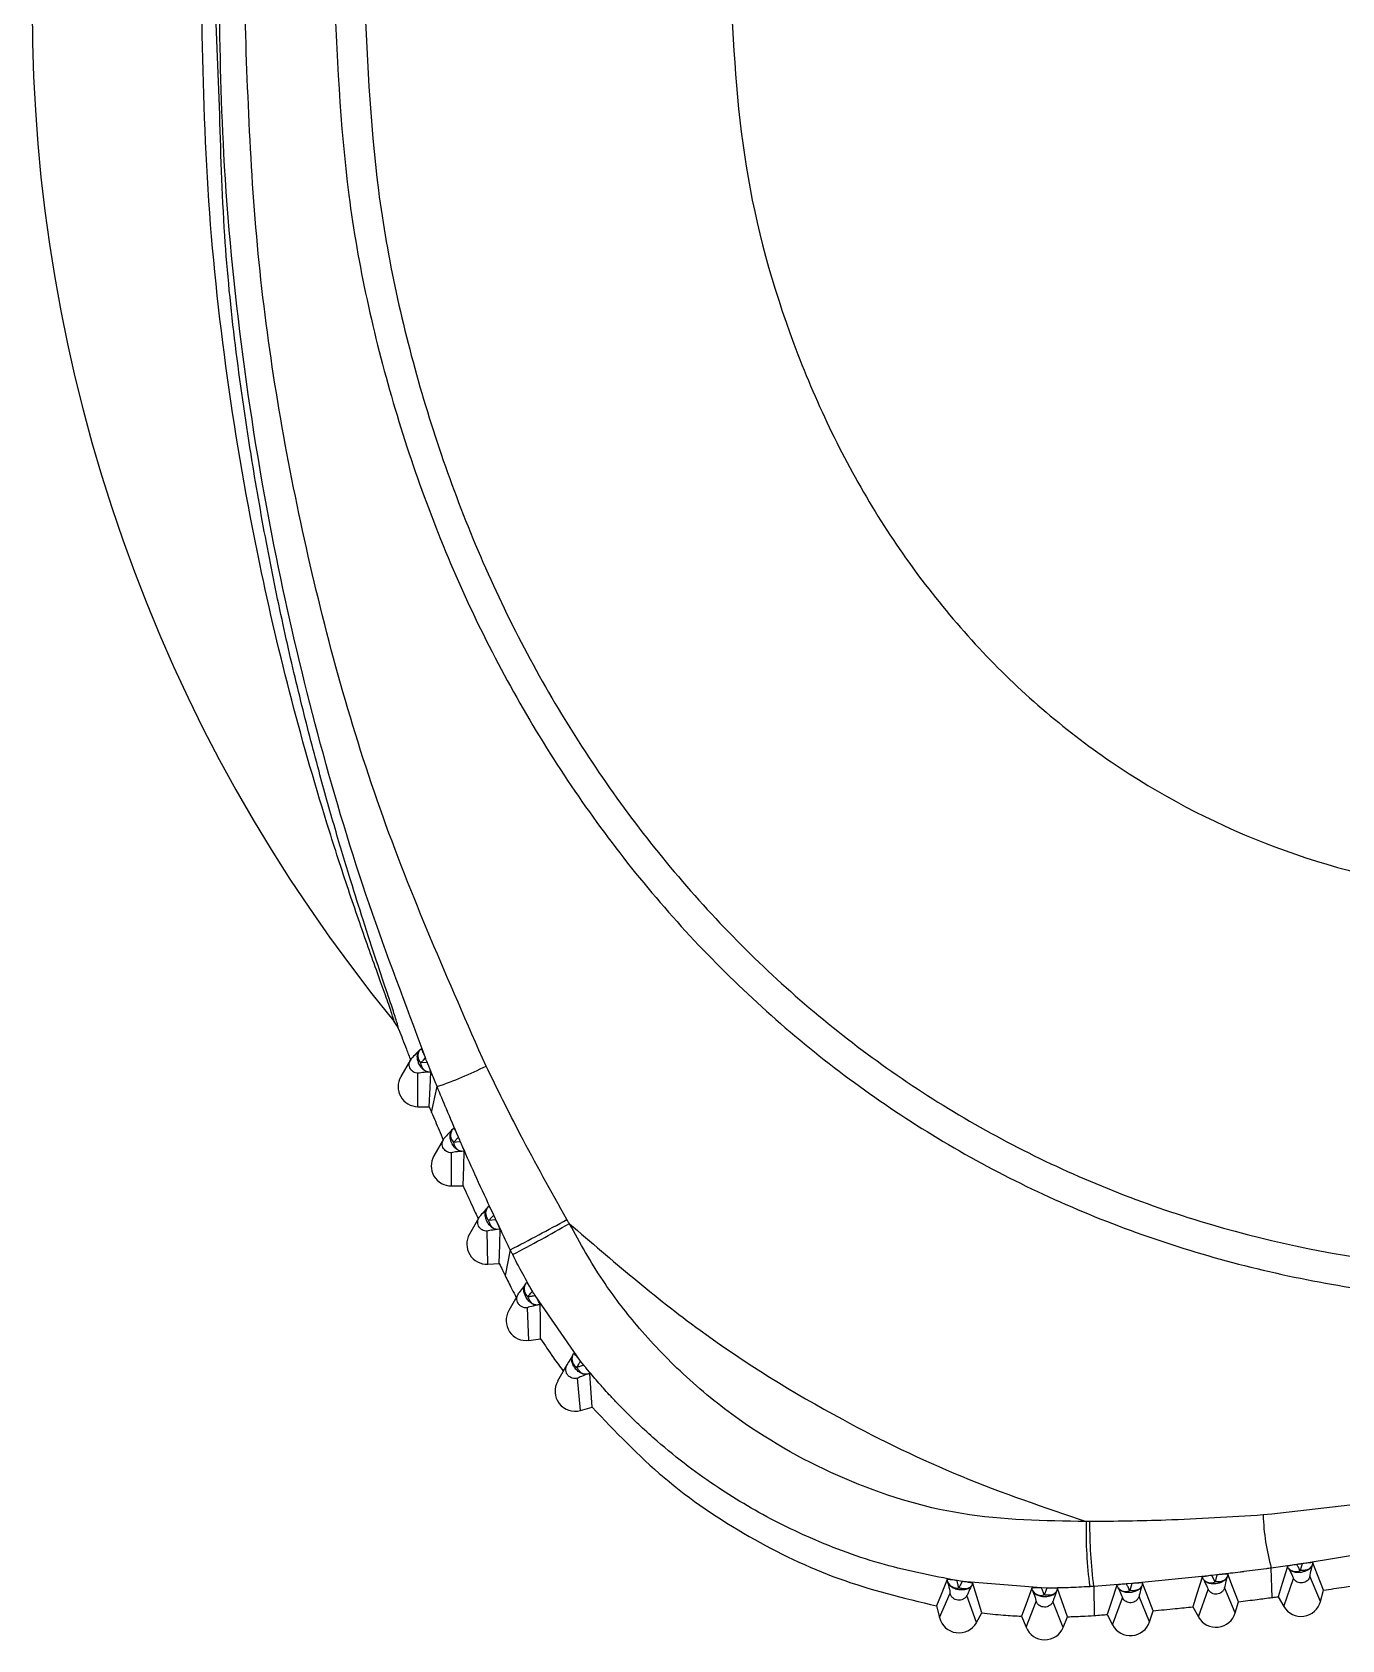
# Model space of a CAD drawing. Extents: x 398 to 508, y 623 to 782.
# Drawn here: x 468.882 to 470.682, y 648.086 to 650.296 of the extents above; entities that cross this region are included whole.
import ezdxf

# ---------------------------------------------------------------- set-up
doc = ezdxf.new("R2010")
doc.units = 0
doc.header["$MEASUREMENT"] = 0
doc.layers.add('GEOMETRY', color=2, linetype='Continuous', lineweight=25)

msp = doc.modelspace()

# ---------------------------------------------------------------- linework, layer by layer
at = {"layer": 'GEOMETRY'}
for p, q in [((469.1396, 650.1932), (469.1336, 650.3416)), ((469.3835, 648.9307), (469.3798, 648.936)), ((469.3862, 648.9249), (469.3835, 648.9307)), ((469.3862, 648.9249), (469.3843, 648.9323)), ((469.4221, 648.8877), (469.4115, 648.9169)), ((469.4147, 648.8968), (469.4171, 648.8991)), ((469.4019, 648.8832), (469.3887, 648.8603)), ((469.4253, 648.8795), (469.416, 648.8792)), ((469.4123, 648.819), (469.4124, 648.8649)), ((469.4301, 648.8666), (469.427, 648.8665)), ((469.4312, 648.8111), (469.4387, 648.8466)), ((469.4123, 648.819), (469.428, 648.8188)), ((469.4596, 648.7876), (469.462, 648.7901)), ((469.4474, 648.7742), (469.4343, 648.7514)), ((469.4612, 648.77), (469.4681, 648.7772)), ((469.4586, 648.7101), (469.4583, 648.7556)), ((469.4761, 648.7578), (469.4726, 648.7575)), ((469.4586, 648.7101), (469.4745, 648.7103)), ((469.5075, 648.6797), (469.5101, 648.6826)), ((469.5165, 648.6701), (469.5117, 648.6804)), ((469.4962, 648.6665), (469.4831, 648.6439)), ((469.5196, 648.6634), (469.5096, 648.6625)), ((469.5253, 648.6505), (469.5214, 648.6501)), ((469.5082, 648.6026), (469.5075, 648.6479)), ((469.5393, 648.6224), (469.5321, 648.587)), ((469.5082, 648.6026), (469.5241, 648.6034)), ((469.5501, 648.5614), (469.5371, 648.5389)), ((469.5599, 648.5746), (469.5622, 648.5776)), ((469.5648, 648.4979), (469.5627, 648.5427)), ((469.6358, 648.4694), (469.5734, 648.5594)), ((469.5648, 648.4979), (469.581, 648.5002)), ((469.6249, 648.4773), (469.6266, 648.4802)), ((469.6172, 648.4643), (469.6043, 648.4419)), ((469.6402, 648.4639), (469.6358, 648.4694)), ((469.6358, 648.4016), (469.6317, 648.4458)), ((469.6358, 648.4016), (469.6517, 648.4062)), ((470.7634, 648.2134), (470.6275, 648.191)), ((470.6204, 648.19), (470.5852, 648.1851)), ((470.5863, 648.1446), (470.5852, 648.1851)), ((470.6089, 648.1846), (470.6074, 648.1874)), ((470.6275, 648.191), (470.625, 648.1816)), ((470.6421, 648.1923), (470.6413, 648.1891)), ((470.1605, 648.1667), (470.1534, 648.1678)), ((470.2694, 648.1577), (470.1605, 648.1667)), ((470.175, 648.1638), (470.1734, 648.1608)), ((470.3863, 648.1633), (470.3411, 648.1598)), ((470.3937, 648.1639), (470.3863, 648.1633)), ((470.3937, 648.1639), (470.3908, 648.154)), ((470.5035, 648.1748), (470.3937, 648.1639)), ((470.4083, 648.1643), (470.4072, 648.1606)), ((470.4919, 648.1694), (470.4903, 648.1726)), ((470.5105, 648.1756), (470.5035, 648.1748)), ((470.5081, 648.166), (470.5035, 648.1748)), ((470.5105, 648.1756), (470.5081, 648.166)), ((470.5253, 648.1766), (470.5244, 648.1732)), ((470.6026, 648.1322), (470.6158, 648.1706)), ((470.653, 648.1392), (470.6382, 648.1737)), ((470.1292, 648.1169), (470.1437, 648.1504)), ((470.1799, 648.11), (470.1669, 648.1472)), ((470.2769, 648.1576), (470.2694, 648.1577)), ((470.2915, 648.1569), (470.2901, 648.1533)), ((470.3411, 648.1598), (470.3416, 648.1198)), ((470.3672, 648.107), (470.3806, 648.1441)), ((470.3746, 648.1579), (470.3729, 648.1614)), ((470.4179, 648.1113), (470.4035, 648.1461)), ((470.4851, 648.1178), (470.4984, 648.1555)), ((470.5357, 648.1237), (470.5211, 648.1582)), ((470.5946, 648.1457), (470.6026, 648.1322)), ((470.653, 648.1392), (470.657, 648.1546)), ((470.1252, 648.1329), (470.1292, 648.1169)), ((470.1799, 648.11), (470.1875, 648.1234)), ((470.242, 648.1188), (470.2481, 648.1036)), ((470.2481, 648.1036), (470.262, 648.1392)), ((470.2991, 648.1033), (470.2852, 648.1391)), ((470.2991, 648.1033), (470.3052, 648.1181)), ((470.3598, 648.1212), (470.3672, 648.107)), ((470.4179, 648.1113), (470.4227, 648.1264)), ((470.4774, 648.1317), (470.4851, 648.1178)), ((470.5357, 648.1237), (470.54, 648.1387))]:
    msp.add_line(p, q, dxfattribs=at)
at = {"layer": 'GEOMETRY', "flags": 128}
for points in [[(469.416, 648.8792), (469.4198, 648.883), (469.4228, 648.886)], [(469.428, 648.8188), (469.4292, 648.8456), (469.4301, 648.8666)], [(469.4709, 648.7706), (469.4655, 648.7703), (469.4612, 648.77)], [(469.4745, 648.7103), (469.4754, 648.7369), (469.4761, 648.7578)], [(469.5096, 648.6625), (469.5135, 648.6667), (469.5165, 648.6701)], [(469.5241, 648.6034), (469.5248, 648.6298), (469.5253, 648.6505)], [(469.581, 648.5002), (469.5806, 648.5265), (469.5803, 648.5471)], [(469.6517, 648.4062), (469.65, 648.4322), (469.6488, 648.4526)], [(470.6074, 648.1874), (470.6002, 648.164), (470.5946, 648.1457)], [(470.657, 648.1546), (470.6486, 648.1757), (470.6421, 648.1923)], [(470.1399, 648.1692), (470.1317, 648.1489), (470.1252, 648.1329)], [(470.1875, 648.1234), (470.1805, 648.146), (470.175, 648.1638)], [(470.4227, 648.1264), (470.4146, 648.1476), (470.4083, 648.1643)], [(470.4903, 648.1726), (470.483, 648.1497), (470.4774, 648.1317)], [(470.54, 648.1387), (470.5318, 648.1599), (470.5253, 648.1766)], [(470.2559, 648.1573), (470.2481, 648.1358), (470.242, 648.1188)], [(470.3052, 648.1181), (470.2975, 648.1398), (470.2915, 648.1569)], [(470.3729, 648.1614), (470.3656, 648.1389), (470.3598, 648.1212)]]:
    msp.add_lwpolyline(points, dxfattribs=at)
at = {"layer": 'GEOMETRY'}
for centre, radius, start, end in [((471.0747, 650.327), 2.1926, 140.6244, 219.3756), ((469.426, 648.8888), 0.0139, 144.4957, 223.5204), ((469.2657, 649.3511), 0.5334, 288.9281, 296.7645), ((469.4125, 648.8465), 0.0275, 150.0086, 269.5955), ((469.4711, 648.7798), 0.0139, 145.8705, 224.7385), ((469.4581, 648.7376), 0.0275, 150.0094, 270.9064), ((469.5192, 648.6724), 0.0138, 147.7981, 226.2096), ((468.2465, 651.1408), 2.8308, 297.1728, 298.9589), ((468.3639, 650.8702), 2.5439, 297.6013, 299.5998), ((469.507, 648.6301), 0.0275, 150.0106, 272.6122), ((469.5722, 648.5683), 0.0138, 152.8789, 231.158), ((469.561, 648.5252), 0.0275, 150.0142, 278.076), ((469.638, 648.4726), 0.014, 160.2887, 238.5788), ((469.6282, 648.4281), 0.0275, 149.6476, 286.013), ((470.89, 648.2692), 0.3162, 182.0331, 195.4341), ((470.9402, 648.2374), 0.6096, 178.9182, 187.3476), ((470.9809, 648.2439), 0.6454, 179.561, 187.4911), ((470.619, 648.1941), 0.0139, 223.0983, 295.7703), ((470.1532, 648.1714), 0.0138, 206.294, 280.3127), ((470.5023, 648.1786), 0.0139, 221.7884, 294.6223), ((470.2688, 648.1614), 0.0139, 214.4781, 288.105), ((470.3853, 648.1668), 0.0139, 220.0748, 293.2935), ((470.5092, 648.1312), 0.0276, 209.1486, 344.0951), ((470.6263, 648.1462), 0.0276, 210.4589, 345.4038), ((470.1559, 648.1236), 0.0276, 194.0434, 330.3393), ((470.2737, 648.114), 0.0276, 201.9811, 337.3721), ((470.3916, 648.1197), 0.0276, 207.4436, 342.2147)]:
    msp.add_arc(centre, radius, start, end, dxfattribs=at)
for points, knots in [([(469.4115, 648.9169), (469.3856, 648.9855), (469.3326, 649.1262), (469.2688, 649.346), (469.2121, 649.5879), (469.169, 649.8493), (469.1431, 650.113), (469.1401, 650.2844), (469.1388, 650.3625)], [0, 0, 0, 0, 0.148631, 0.304897, 0.463865, 0.652512, 0.841643, 1, 1, 1, 1]), ([(469.5059, 648.8749), (469.4544, 648.9917), (469.3511, 649.226), (469.2504, 649.5977), (469.1852, 649.9783), (469.1773, 650.2353), (469.1734, 650.3639)], [0, 0, 0, 0, 0.2488, 0.498778, 0.749292, 1, 1, 1, 1]), ([(469.297, 650.3642), (469.3009, 650.2663), (469.3087, 650.0712), (469.3719, 649.7854), (469.4719, 649.514), (469.611, 649.2643), (469.7856, 649.0429), (469.9929, 648.8561), (470.2291, 648.7099), (470.4884, 648.6088), (470.7636, 648.5533), (471.0478, 648.5432), (471.3339, 648.5775), (471.615, 648.6542), (471.8844, 648.7707), (472.1355, 648.9234), (472.3622, 649.1086), (472.5581, 649.3225), (472.7182, 649.5602), (472.8363, 649.8167), (472.913, 650.0862), (472.9228, 650.2709), (472.9277, 650.3628)], [0, 0, 0, 0, 0.05149, 0.102679, 0.153326, 0.203273, 0.252493, 0.301112, 0.349435, 0.397912, 0.446909, 0.49661, 0.547035, 0.598067, 0.649488, 0.701012, 0.752333, 0.803182, 0.853372, 0.90283, 0.951623, 1, 1, 1, 1]), ([(469.3382, 650.3642), (469.342, 650.2685), (469.3496, 650.0779), (469.4112, 649.7986), (469.5089, 649.5335), (469.6447, 649.2895), (469.8152, 649.0731), (470.0177, 648.8907), (470.2484, 648.7479), (470.5017, 648.6492), (470.7706, 648.595), (471.0482, 648.5851), (471.3278, 648.6186), (471.6024, 648.6936), (471.8657, 648.8075), (472.1111, 648.9567), (472.3326, 649.1377), (472.5241, 649.3467), (472.6806, 649.579), (472.7961, 649.8296), (472.8711, 650.0929), (472.8807, 650.2733), (472.8855, 650.3631)], [0, 0, 0, 0, 0.051507, 0.102707, 0.153357, 0.2033, 0.252511, 0.301119, 0.349431, 0.397898, 0.446885, 0.496579, 0.547005, 0.598045, 0.649482, 0.701024, 0.752358, 0.803214, 0.853401, 0.902851, 0.951634, 1, 1, 1, 1]), ([(469.8414, 650.3656), (469.8456, 650.2804), (469.854, 650.1108), (469.9217, 649.866), (470.0287, 649.6407), (470.1763, 649.4443), (470.3595, 649.2855), (470.5736, 649.1728), (470.8089, 649.1102), (471.0556, 649.0972), (471.3044, 649.1325), (471.5459, 649.213), (471.7712, 649.3347), (471.9589, 649.4822), (472.1073, 649.6435), (472.2193, 649.8088), (472.302, 649.987), (472.3557, 650.1742), (472.3626, 650.3023), (472.366, 650.3661)], [0, 0, 0, 0, 0.064497, 0.128357, 0.191134, 0.252676, 0.313218, 0.373448, 0.434269, 0.496217, 0.55939, 0.623524, 0.688096, 0.752444, 0.803386, 0.853605, 0.903028, 0.951736, 1, 1, 1, 1]), ([(469.3798, 648.936), (469.379, 648.9389), (469.3774, 648.9447), (469.3666, 648.9756), (469.3461, 649.0319), (469.3184, 649.1115), (469.2811, 649.2258), (469.2374, 649.3772), (469.1883, 649.5855), (469.1479, 649.8202), (469.1201, 650.0796), (469.1167, 650.2535), (469.115, 650.3405)], [0, 0, 0, 0, 0.030131, 0.060372, 0.121265, 0.18297, 0.245129, 0.370106, 0.495677, 0.663549, 0.831715, 1, 1, 1, 1]), ([(469.3843, 648.9323), (469.3842, 648.9325), (469.3838, 648.9341), (469.3817, 648.9405), (469.3777, 648.953), (469.3694, 648.9777), (469.3552, 649.0197), (469.3378, 649.0728), (469.3184, 649.1341), (469.2979, 649.2023), (469.2747, 649.2849), (469.2505, 649.3783), (469.2261, 649.4833), (469.203, 649.5965), (469.1724, 649.7741), (469.1458, 649.974), (469.1413, 650.1341), (469.1396, 650.1932)], [0, 0, 0, 0, 0.002753, 0.018275, 0.034345, 0.06576, 0.112508, 0.163985, 0.209272, 0.267691, 0.329078, 0.402895, 0.481728, 0.565583, 0.654473, 0.872491, 1, 1, 1, 1]), ([(473.1513, 649.7457), (473.0761, 649.6427), (472.9254, 649.4362), (472.6555, 649.1626), (472.358, 648.918), (472.0339, 648.7077), (471.6891, 648.5331), (471.328, 648.3976), (470.9555, 648.2996), (470.701, 648.2718), (470.574, 648.258)], [0, 0, 0, 0, 0.124405, 0.249399, 0.37465, 0.500002, 0.625355, 0.750608, 0.875597, 1, 1, 1, 1]), ([(469.3862, 648.9249), (469.3896, 648.916), (469.3949, 648.902), (469.4004, 648.888), (469.4024, 648.8829)], [0, 0, 0, 0, 0.634321, 1, 1, 1, 1]), ([(469.4147, 648.8968), (469.4114, 648.8935), (469.4055, 648.8876), (469.4044, 648.8864), (469.4039, 648.8858)], [0, 0, 0, 0, 0.560568, 1, 1, 1, 1]), ([(469.427, 648.8665), (469.4261, 648.8666), (469.4245, 648.8668), (469.4222, 648.8678), (469.4197, 648.8697), (469.4161, 648.8734), (469.4134, 648.8783), (469.4116, 648.8839), (469.4113, 648.8893), (469.4125, 648.8941), (469.4141, 648.896), (469.4147, 648.8968)], [0, 0, 0, 0, 0.075548, 0.135033, 0.233308, 0.347478, 0.500588, 0.610736, 0.750105, 0.895652, 1, 1, 1, 1]), ([(469.4221, 648.8877), (469.4215, 648.8889), (469.4205, 648.8915), (469.4192, 648.8946), (469.4181, 648.8973), (469.4173, 648.899), (469.4171, 648.8991), (469.4171, 648.8991)], [0, 0, 0, 0, 0.167367, 0.334806, 0.503765, 0.765978, 1, 1, 1, 1]), ([(469.427, 648.8665), (469.4256, 648.8668), (469.423, 648.8674), (469.4193, 648.8708), (469.4175, 648.8744), (469.4167, 648.8773), (469.4162, 648.8786), (469.416, 648.8792)], [0, 0, 0, 0, 0.292273, 0.557997, 0.809433, 0.914124, 1, 1, 1, 1]), ([(469.4228, 648.886), (469.4226, 648.8863), (469.4224, 648.8869), (469.4222, 648.8874), (469.4221, 648.8877)], [0, 0, 0, 0, 0.555115, 1, 1, 1, 1]), ([(469.4253, 648.8795), (469.4248, 648.8807), (469.424, 648.8829), (469.4231, 648.885), (469.4228, 648.886)], [0, 0, 0, 0, 0.559912, 1, 1, 1, 1]), ([(469.4259, 648.878), (469.4258, 648.8783), (469.4256, 648.8788), (469.4254, 648.8793), (469.4253, 648.8795)], [0, 0, 0, 0, 0.562633, 1, 1, 1, 1]), ([(469.4387, 648.8466), (469.4363, 648.8525), (469.432, 648.8629), (469.4278, 648.8734), (469.4259, 648.878)], [0, 0, 0, 0, 0.563573, 1, 1, 1, 1]), ([(469.4301, 648.8666), (469.43, 648.867), (469.4299, 648.8676), (469.4288, 648.8706), (469.4275, 648.874), (469.4265, 648.8767), (469.4259, 648.878)], [0, 0, 0, 0, 0.377707, 0.610512, 0.807085, 1, 1, 1, 1]), ([(469.6171, 648.6639), (469.5954, 648.7027), (469.5565, 648.7721), (469.5214, 648.8434), (469.5059, 648.8749)], [0, 0, 0, 0, 0.559577, 1, 1, 1, 1]), ([(469.427, 648.8665), (469.4229, 648.8662), (469.4156, 648.8658), (469.4134, 648.8651), (469.4124, 648.8649)], [0, 0, 0, 0, 0.567785, 1, 1, 1, 1]), ([(469.4681, 648.7772), (469.4625, 648.7901), (469.4526, 648.8131), (469.4429, 648.8363), (469.4387, 648.8466)], [0, 0, 0, 0, 0.559945, 1, 1, 1, 1]), ([(469.428, 648.8188), (469.4286, 648.8174), (469.4297, 648.8148), (469.4308, 648.8122), (469.4312, 648.8111)], [0, 0, 0, 0, 0.559948, 1, 1, 1, 1]), ([(469.4312, 648.8111), (469.4346, 648.803), (469.4398, 648.7904), (469.4451, 648.7779), (469.447, 648.7734)], [0, 0, 0, 0, 0.642225, 1, 1, 1, 1]), ([(469.4596, 648.7876), (469.4564, 648.7842), (469.4508, 648.7783), (469.4497, 648.7771), (469.4493, 648.7766)], [0, 0, 0, 0, 0.560494, 1, 1, 1, 1]), ([(469.4726, 648.7575), (469.4717, 648.7576), (469.47, 648.7578), (469.4678, 648.7588), (469.4651, 648.7606), (469.4615, 648.7642), (469.4587, 648.769), (469.4568, 648.7746), (469.4563, 648.78), (469.4574, 648.7848), (469.459, 648.7867), (469.4596, 648.7876)], [0, 0, 0, 0, 0.07581, 0.1354, 0.233498, 0.34744, 0.500621, 0.610725, 0.75012, 0.895709, 1, 1, 1, 1]), ([(469.4681, 648.7772), (469.4675, 648.7784), (469.4664, 648.781), (469.4648, 648.7844), (469.4635, 648.7874), (469.4623, 648.7898), (469.4621, 648.79), (469.462, 648.7901)], [0, 0, 0, 0, 0.158603, 0.317597, 0.471663, 0.69169, 1, 1, 1, 1]), ([(469.4726, 648.7575), (469.4712, 648.7578), (469.4685, 648.7584), (469.4647, 648.7617), (469.4629, 648.7652), (469.462, 648.7682), (469.4615, 648.7694), (469.4612, 648.77)], [0, 0, 0, 0, 0.292279, 0.558067, 0.80954, 0.914198, 1, 1, 1, 1]), ([(469.4709, 648.7706), (469.4704, 648.7718), (469.4694, 648.774), (469.4685, 648.7762), (469.4681, 648.7772)], [0, 0, 0, 0, 0.5599406, 1, 1, 1, 1]), ([(469.5117, 648.6804), (469.5046, 648.6957), (469.4907, 648.7256), (469.4774, 648.7558), (469.4709, 648.7706)], [0, 0, 0, 0, 0.51007, 1, 1, 1, 1]), ([(469.4761, 648.7578), (469.4761, 648.758), (469.4759, 648.7585), (469.475, 648.761), (469.4736, 648.7643), (469.4722, 648.7677), (469.4712, 648.7698), (469.4709, 648.7706)], [0, 0, 0, 0, 0.291292, 0.520486, 0.708113, 0.896647, 1, 1, 1, 1]), ([(469.4726, 648.7575), (469.4685, 648.7572), (469.4614, 648.7566), (469.4593, 648.7559), (469.4583, 648.7556)], [0, 0, 0, 0, 0.5677768, 1, 1, 1, 1]), ([(469.4745, 648.7103), (469.4787, 648.7009), (469.4855, 648.6857), (469.4925, 648.6706), (469.4952, 648.6648)], [0, 0, 0, 0, 0.61711, 1, 1, 1, 1]), ([(469.5075, 648.6797), (469.5045, 648.6764), (469.4992, 648.6704), (469.4982, 648.6692), (469.4977, 648.6687)], [0, 0, 0, 0, 0.560275, 1, 1, 1, 1]), ([(469.5214, 648.6501), (469.5199, 648.6503), (469.517, 648.6507), (469.5136, 648.6532), (469.51, 648.6568), (469.5071, 648.6614), (469.5052, 648.6667), (469.5045, 648.6721), (469.5055, 648.6769), (469.5069, 648.6789), (469.5075, 648.6797)], [0, 0, 0, 0, 0.133916, 0.246763, 0.362579, 0.50025, 0.61032, 0.74993, 0.89585, 1, 1, 1, 1]), ([(469.5165, 648.6701), (469.5159, 648.6713), (469.5147, 648.6739), (469.513, 648.6772), (469.5116, 648.6801), (469.5104, 648.6823), (469.5102, 648.6825), (469.5101, 648.6826)], [0, 0, 0, 0, 0.16028, 0.32093, 0.47707, 0.701174, 1, 1, 1, 1]), ([(469.5196, 648.6634), (469.519, 648.6646), (469.518, 648.6668), (469.5169, 648.6691), (469.5165, 648.6701)], [0, 0, 0, 0, 0.560017, 1, 1, 1, 1]), ([(469.5214, 648.6501), (469.5175, 648.6497), (469.5105, 648.6489), (469.5084, 648.6482), (469.5075, 648.6479)], [0, 0, 0, 0, 0.56772, 1, 1, 1, 1]), ([(469.5214, 648.6501), (469.52, 648.6504), (469.5173, 648.6509), (469.5134, 648.6541), (469.5114, 648.6577), (469.5104, 648.6606), (469.5099, 648.6619), (469.5096, 648.6625)], [0, 0, 0, 0, 0.291908, 0.557826, 0.809503, 0.914221, 1, 1, 1, 1]), ([(469.5393, 648.6224), (469.5356, 648.63), (469.529, 648.6437), (469.5225, 648.6574), (469.5196, 648.6634)], [0, 0, 0, 0, 0.560254, 1, 1, 1, 1]), ([(469.5253, 648.6505), (469.5252, 648.6509), (469.525, 648.6515), (469.5236, 648.6547), (469.522, 648.6584), (469.5205, 648.6615), (469.5198, 648.6631), (469.5196, 648.6634)], [0, 0, 0, 0, 0.365218, 0.574051, 0.784554, 0.963338, 1, 1, 1, 1]), ([(469.6205, 648.6582), (469.6198, 648.6593), (469.6187, 648.6612), (469.6176, 648.6631), (469.6171, 648.6639)], [0, 0, 0, 0, 0.559877, 1, 1, 1, 1]), ([(469.6205, 648.6582), (469.6791, 648.6078), (469.7961, 648.5072), (469.9796, 648.3943), (470.1583, 648.3076), (470.2731, 648.2685), (470.3307, 648.2489)], [0, 0, 0, 0, 0.280419, 0.559777, 0.779478, 1, 1, 1, 1]), ([(470.3307, 648.2489), (470.2734, 648.2498), (470.1599, 648.2516), (469.997, 648.3025), (469.87, 648.3733), (469.777, 648.4488), (469.7154, 648.5139), (469.6625, 648.5828), (469.6352, 648.6317), (469.6205, 648.6582)], [0, 0, 0, 0, 0.197717, 0.392, 0.584602, 0.699233, 0.805956, 0.894901, 1, 1, 1, 1]), ([(469.5426, 648.6157), (469.5419, 648.617), (469.5408, 648.6192), (469.5398, 648.6214), (469.5393, 648.6224)], [0, 0, 0, 0, 0.560023, 1, 1, 1, 1]), ([(469.5696, 648.5657), (469.5645, 648.5747), (469.5551, 648.5911), (469.5465, 648.608), (469.5426, 648.6157)], [0, 0, 0, 0, 0.543946, 1, 1, 1, 1]), ([(469.5241, 648.6034), (469.5256, 648.6003), (469.5283, 648.5948), (469.5309, 648.5894), (469.5321, 648.587)], [0, 0, 0, 0, 0.560784, 1, 1, 1, 1]), ([(469.5321, 648.587), (469.5352, 648.5808), (469.5401, 648.5707), (469.5454, 648.5608), (469.5475, 648.5569)], [0, 0, 0, 0, 0.613438, 1, 1, 1, 1]), ([(469.5599, 648.5746), (469.5572, 648.571), (469.5523, 648.5646), (469.5514, 648.5633), (469.551, 648.5628)], [0, 0, 0, 0, 0.560219, 1, 1, 1, 1]), ([(469.5765, 648.5464), (469.5756, 648.5463), (469.5739, 648.5462), (469.5713, 648.547), (469.5684, 648.5487), (469.5644, 648.5519), (469.5612, 648.5563), (469.5587, 648.5614), (469.5576, 648.5667), (469.5581, 648.5716), (469.5594, 648.5737), (469.5599, 648.5746)], [0, 0, 0, 0, 0.073698, 0.134691, 0.247268, 0.362818, 0.500595, 0.610503, 0.750117, 0.895682, 1, 1, 1, 1]), ([(469.5696, 648.5657), (469.5689, 648.5669), (469.5675, 648.5694), (469.5655, 648.5726), (469.5639, 648.5753), (469.5625, 648.5774), (469.5623, 648.5776), (469.5622, 648.5776)], [0, 0, 0, 0, 0.162402, 0.325161, 0.483589, 0.710047, 1, 1, 1, 1]), ([(469.5635, 648.5576), (469.5647, 648.5591), (469.5667, 648.5618), (469.5687, 648.5645), (469.5696, 648.5657)], [0, 0, 0, 0, 0.56057, 1, 1, 1, 1]), ([(469.5734, 648.5594), (469.5727, 648.5606), (469.5714, 648.5627), (469.5702, 648.5648), (469.5696, 648.5657)], [0, 0, 0, 0, 0.5601, 1, 1, 1, 1]), ([(469.5765, 648.5464), (469.5725, 648.5455), (469.5656, 648.544), (469.5636, 648.5431), (469.5627, 648.5427)], [0, 0, 0, 0, 0.567822, 1, 1, 1, 1]), ([(469.5734, 648.5594), (469.5715, 648.559), (469.5683, 648.5584), (469.565, 648.5578), (469.5635, 648.5576)], [0, 0, 0, 0, 0.559242, 1, 1, 1, 1]), ([(469.5765, 648.5464), (469.575, 648.5465), (469.5722, 648.5467), (469.568, 648.5496), (469.5658, 648.553), (469.5645, 648.5558), (469.5638, 648.557), (469.5635, 648.5576)], [0, 0, 0, 0, 0.293619, 0.55961, 0.810838, 0.914944, 1, 1, 1, 1]), ([(469.5803, 648.5471), (469.5802, 648.5475), (469.58, 648.548), (469.5783, 648.5511), (469.5763, 648.5545), (469.5745, 648.5575), (469.5735, 648.5591), (469.5734, 648.5594)], [0, 0, 0, 0, 0.3652231, 0.5719641, 0.7802893, 0.9585814, 1, 1, 1, 1]), ([(469.5803, 648.5471), (469.5796, 648.5469), (469.5783, 648.5467), (469.577, 648.5465), (469.5765, 648.5464)], [0, 0, 0, 0, 0.559699, 1, 1, 1, 1]), ([(469.581, 648.5002), (469.5868, 648.4914), (469.5968, 648.4762), (469.6076, 648.4616), (469.6122, 648.4553)], [0, 0, 0, 0, 0.5750244, 1, 1, 1, 1]), ([(469.6249, 648.4773), (469.6226, 648.4734), (469.6185, 648.4664), (469.6177, 648.465), (469.6173, 648.4643)], [0, 0, 0, 0, 0.560278, 1, 1, 1, 1]), ([(469.6451, 648.4514), (469.6442, 648.4512), (469.6425, 648.4509), (469.6398, 648.4513), (469.6367, 648.4526), (469.6323, 648.4553), (469.6285, 648.4592), (469.6254, 648.464), (469.6236, 648.4691), (469.6235, 648.4741), (469.6245, 648.4764), (469.6249, 648.4773)], [0, 0, 0, 0, 0.074099, 0.135075, 0.247175, 0.362432, 0.50067, 0.610641, 0.750165, 0.895094, 1, 1, 1, 1]), ([(469.6358, 648.4694), (469.6349, 648.4705), (469.6331, 648.4727), (469.6308, 648.4756), (469.6287, 648.4782), (469.627, 648.48), (469.6268, 648.4802), (469.6266, 648.4802)], [0, 0, 0, 0, 0.160681, 0.321659, 0.479447, 0.707501, 1, 1, 1, 1]), ([(469.6308, 648.4607), (469.6317, 648.4623), (469.6334, 648.4652), (469.6351, 648.4681), (469.6358, 648.4694)], [0, 0, 0, 0, 0.56072, 1, 1, 1, 1]), ([(469.6402, 648.4639), (469.6385, 648.4633), (469.6353, 648.4622), (469.6322, 648.4612), (469.6308, 648.4607)], [0, 0, 0, 0, 0.559161, 1, 1, 1, 1]), ([(469.6451, 648.4514), (469.6436, 648.4513), (469.6408, 648.4511), (469.6362, 648.4534), (469.6336, 648.4565), (469.632, 648.4591), (469.6311, 648.4602), (469.6308, 648.4607)], [0, 0, 0, 0, 0.295906, 0.561926, 0.812537, 0.915843, 1, 1, 1, 1]), ([(469.6451, 648.4514), (469.6413, 648.45), (469.6345, 648.4475), (469.6325, 648.4463), (469.6317, 648.4458)], [0, 0, 0, 0, 0.567985, 1, 1, 1, 1]), ([(470.1534, 648.1678), (470.1198, 648.1743), (470.051, 648.1876), (469.9544, 648.2232), (469.879, 648.2613), (469.8238, 648.2958), (469.7821, 648.3253), (469.747, 648.3539), (469.7194, 648.3787), (469.7009, 648.3965), (469.6866, 648.4111), (469.6758, 648.4226), (469.6678, 648.4315), (469.658, 648.4426), (469.6496, 648.4524), (469.643, 648.4605), (469.6411, 648.4629), (469.6405, 648.4636), (469.6402, 648.4639)], [0, 0, 0, 0, 0.1689766, 0.3471156, 0.5078527, 0.5864611, 0.6694194, 0.7603234, 0.8107772, 0.8531486, 0.8873047, 0.9115042, 0.9313249, 0.9467368, 0.9848561, 0.9952914, 0.9983606, 1, 1, 1, 1]), ([(469.6488, 648.4526), (469.6486, 648.453), (469.6484, 648.4535), (469.6462, 648.4563), (469.6438, 648.4594), (469.6416, 648.4622), (469.6405, 648.4636), (469.6402, 648.4639)], [0, 0, 0, 0, 0.364803, 0.570887, 0.778551, 0.956296, 1, 1, 1, 1]), ([(469.6488, 648.4526), (469.6481, 648.4524), (469.6469, 648.452), (469.6456, 648.4515), (469.6451, 648.4514)], [0, 0, 0, 0, 0.559669, 1, 1, 1, 1]), ([(469.6517, 648.4062), (469.6836, 648.3727), (469.7483, 648.3048), (469.8642, 648.2266), (469.9904, 648.1656), (470.0798, 648.1439), (470.1252, 648.1329)], [0, 0, 0, 0, 0.248793, 0.504808, 0.749015, 1, 1, 1, 1]), ([(470.574, 648.258), (470.5295, 648.2551), (470.4501, 648.2501), (470.3705, 648.2492), (470.3356, 648.2489)], [0, 0, 0, 0, 0.560969, 1, 1, 1, 1]), ([(470.3356, 648.2489), (470.3347, 648.2489), (470.333, 648.2489), (470.3314, 648.2489), (470.3307, 648.2489)], [0, 0, 0, 0, 0.560098, 1, 1, 1, 1]), ([(470.5852, 648.1851), (470.583, 648.1848), (470.5705, 648.1831), (470.5578, 648.1814), (470.5458, 648.1799), (470.5396, 648.1791), (470.5274, 648.1776), (470.5168, 648.1764), (470.5105, 648.1756)], [0, 0, 0, 0, 0.090453, 0.500248, 0.509397, 0.574806, 0.750186, 1, 1, 1, 1]), ([(470.6204, 648.19), (470.619, 648.1898), (470.6162, 648.1893), (470.6126, 648.1887), (470.6096, 648.1881), (470.6077, 648.1877), (470.6075, 648.1875), (470.6074, 648.1874)], [0, 0, 0, 0, 0.175345, 0.35078, 0.52502, 0.79028, 1, 1, 1, 1]), ([(470.6413, 648.1891), (470.641, 648.1883), (470.6405, 648.1867), (470.6388, 648.1846), (470.6363, 648.1826), (470.6319, 648.1803), (470.6267, 648.179), (470.621, 648.1786), (470.6156, 648.1796), (470.6111, 648.1818), (470.6095, 648.1838), (470.6089, 648.1846)], [0, 0, 0, 0, 0.073033, 0.139325, 0.247914, 0.357888, 0.500372, 0.60946, 0.750013, 0.895402, 1, 1, 1, 1]), ([(470.6089, 648.1846), (470.6111, 648.1804), (470.6151, 648.173), (470.6156, 648.1713), (470.6158, 648.1706)], [0, 0, 0, 0, 0.559699, 1, 1, 1, 1]), ([(470.6275, 648.191), (470.6269, 648.1909), (470.6257, 648.1907), (470.624, 648.1905), (470.6222, 648.1902), (470.621, 648.1901), (470.6204, 648.19)], [0, 0, 0, 0, 0.245754, 0.491507, 0.745754, 1, 1, 1, 1]), ([(470.625, 648.1816), (470.6242, 648.1831), (470.6226, 648.1859), (470.6211, 648.1887), (470.6204, 648.19)], [0, 0, 0, 0, 0.559489, 1, 1, 1, 1]), ([(470.6413, 648.1891), (470.6406, 648.1877), (470.6393, 648.1851), (470.6347, 648.1823), (470.6305, 648.1816), (470.6272, 648.1817), (470.6257, 648.1816), (470.625, 648.1816)], [0, 0, 0, 0, 0.292926, 0.559773, 0.811866, 0.915765, 1, 1, 1, 1]), ([(470.6421, 648.1923), (470.6418, 648.1924), (470.6413, 648.1926), (470.6382, 648.1923), (470.6348, 648.192), (470.631, 648.1915), (470.6285, 648.1911), (470.6275, 648.191)], [0, 0, 0, 0, 0.343761, 0.54271, 0.71048, 0.878938, 1, 1, 1, 1]), ([(470.6413, 648.1891), (470.6403, 648.1848), (470.6387, 648.1773), (470.6383, 648.1748), (470.6382, 648.1737)], [0, 0, 0, 0, 0.567874, 1, 1, 1, 1]), ([(470.1534, 648.1678), (470.152, 648.168), (470.1491, 648.1684), (470.1455, 648.1689), (470.1424, 648.1693), (470.1404, 648.1694), (470.1401, 648.1693), (470.1399, 648.1692)], [0, 0, 0, 0, 0.172927, 0.346101, 0.515866, 0.765918, 1, 1, 1, 1]), ([(470.1408, 648.1653), (470.1407, 648.166), (470.1404, 648.1673), (470.1401, 648.1687), (470.1399, 648.1692)], [0, 0, 0, 0, 0.560331, 1, 1, 1, 1]), ([(470.1734, 648.1608), (470.1729, 648.1601), (470.1719, 648.1587), (470.1698, 648.157), (470.1667, 648.1558), (470.1618, 648.1548), (470.1565, 648.155), (470.1508, 648.1562), (470.1458, 648.1586), (470.1422, 648.162), (470.1412, 648.1643), (470.1408, 648.1653)], [0, 0, 0, 0, 0.072811, 0.139295, 0.247501, 0.357518, 0.500346, 0.609002, 0.750043, 0.89454, 1, 1, 1, 1]), ([(470.1408, 648.1653), (470.1418, 648.1608), (470.1435, 648.1528), (470.1436, 648.1511), (470.1437, 648.1504)], [0, 0, 0, 0, 0.559655, 1, 1, 1, 1]), ([(470.1557, 648.1578), (470.1553, 648.1597), (470.1545, 648.163), (470.1537, 648.1663), (470.1534, 648.1678)], [0, 0, 0, 0, 0.560438, 1, 1, 1, 1]), ([(470.1605, 648.1667), (470.1596, 648.165), (470.158, 648.1621), (470.1564, 648.1591), (470.1557, 648.1578)], [0, 0, 0, 0, 0.559779, 1, 1, 1, 1]), ([(470.175, 648.1638), (470.1747, 648.164), (470.1743, 648.1643), (470.1712, 648.1649), (470.1676, 648.1656), (470.1639, 648.1662), (470.1614, 648.1665), (470.1605, 648.1667)], [0, 0, 0, 0, 0.342591, 0.546493, 0.718024, 0.890264, 1, 1, 1, 1]), ([(470.3863, 648.1633), (470.3849, 648.1631), (470.3821, 648.1629), (470.3784, 648.1625), (470.3753, 648.1621), (470.3733, 648.1617), (470.373, 648.1615), (470.3729, 648.1614)], [0, 0, 0, 0, 0.172575, 0.345324, 0.515606, 0.77125, 1, 1, 1, 1]), ([(470.3908, 648.154), (470.39, 648.1557), (470.3885, 648.1588), (470.387, 648.1619), (470.3863, 648.1633)], [0, 0, 0, 0, 0.559286, 1, 1, 1, 1]), ([(470.4083, 648.1643), (470.408, 648.1644), (470.4076, 648.1646), (470.4045, 648.1646), (470.401, 648.1644), (470.3972, 648.1642), (470.3947, 648.164), (470.3937, 648.1639)], [0, 0, 0, 0, 0.3452155, 0.5454508, 0.7144882, 0.8841967, 1, 1, 1, 1]), ([(470.5035, 648.1748), (470.5021, 648.1747), (470.4992, 648.1743), (470.4956, 648.1738), (470.4926, 648.1733), (470.4906, 648.1729), (470.4904, 648.1727), (470.4903, 648.1726)], [0, 0, 0, 0, 0.174091, 0.348332, 0.520484, 0.779928, 1, 1, 1, 1]), ([(470.5244, 648.1732), (470.5241, 648.1723), (470.5235, 648.1708), (470.5218, 648.1688), (470.5192, 648.1668), (470.5148, 648.1646), (470.5096, 648.1634), (470.5039, 648.1632), (470.4985, 648.1642), (470.4941, 648.1666), (470.4926, 648.1686), (470.4919, 648.1694)], [0, 0, 0, 0, 0.078048, 0.140383, 0.247774, 0.357517, 0.500368, 0.609586, 0.749998, 0.895509, 1, 1, 1, 1]), ([(470.4919, 648.1694), (470.494, 648.1653), (470.4977, 648.1579), (470.4982, 648.1562), (470.4984, 648.1555)], [0, 0, 0, 0, 0.559688, 1, 1, 1, 1]), ([(470.5244, 648.1732), (470.5237, 648.1718), (470.5224, 648.1692), (470.5177, 648.1665), (470.5135, 648.166), (470.5102, 648.1661), (470.5087, 648.166), (470.5081, 648.166)], [0, 0, 0, 0, 0.292879, 0.559705, 0.811787, 0.915715, 1, 1, 1, 1]), ([(470.5253, 648.1766), (470.525, 648.1767), (470.5246, 648.1768), (470.5215, 648.1767), (470.518, 648.1764), (470.5142, 648.1761), (470.5116, 648.1758), (470.5105, 648.1756)], [0, 0, 0, 0, 0.341574, 0.5409039, 0.7086882, 0.8771718, 1, 1, 1, 1]), ([(470.5244, 648.1732), (470.5234, 648.169), (470.5216, 648.1617), (470.5212, 648.1592), (470.5211, 648.1582)], [0, 0, 0, 0, 0.567856, 1, 1, 1, 1]), ([(470.657, 648.1546), (470.6664, 648.1561), (470.6833, 648.1586), (470.7, 648.1614), (470.7074, 648.1626)], [0, 0, 0, 0, 0.560415, 1, 1, 1, 1]), ([(470.1734, 648.1608), (470.1724, 648.1597), (470.1704, 648.1575), (470.1652, 648.156), (470.1609, 648.1565), (470.1578, 648.1574), (470.1563, 648.1577), (470.1557, 648.1578)], [0, 0, 0, 0, 0.296336, 0.563095, 0.814411, 0.917289, 1, 1, 1, 1]), ([(470.1734, 648.1608), (470.1715, 648.1571), (470.1681, 648.1505), (470.1673, 648.1482), (470.1669, 648.1472)], [0, 0, 0, 0, 0.5680181, 1, 1, 1, 1]), ([(470.2694, 648.1577), (470.268, 648.1577), (470.2652, 648.1578), (470.2615, 648.1578), (470.2583, 648.1577), (470.2563, 648.1575), (470.256, 648.1574), (470.2559, 648.1573)], [0, 0, 0, 0, 0.173589, 0.347404, 0.518105, 0.770462, 1, 1, 1, 1]), ([(470.2573, 648.1535), (470.2571, 648.1542), (470.2566, 648.1555), (470.2561, 648.1567), (470.2559, 648.1573)], [0, 0, 0, 0, 0.5603, 1, 1, 1, 1]), ([(470.2901, 648.1533), (470.2897, 648.1525), (470.2889, 648.151), (470.287, 648.1491), (470.2842, 648.1475), (470.2795, 648.1459), (470.2742, 648.1454), (470.2684, 648.1458), (470.2631, 648.1476), (470.259, 648.1505), (470.2578, 648.1526), (470.2573, 648.1535)], [0, 0, 0, 0, 0.072662, 0.139011, 0.247668, 0.357937, 0.500334, 0.608157, 0.749945, 0.899555, 1, 1, 1, 1]), ([(470.2573, 648.1535), (470.2589, 648.1492), (470.2616, 648.1416), (470.2619, 648.14), (470.262, 648.1392)], [0, 0, 0, 0, 0.559659, 1, 1, 1, 1]), ([(470.2731, 648.1481), (470.2725, 648.1499), (470.2713, 648.1531), (470.27, 648.1563), (470.2694, 648.1577)], [0, 0, 0, 0, 0.560085, 1, 1, 1, 1]), ([(470.2769, 648.1576), (470.2762, 648.1559), (470.2749, 648.1527), (470.2737, 648.1495), (470.2731, 648.1481)], [0, 0, 0, 0, 0.559822, 1, 1, 1, 1]), ([(470.2901, 648.1533), (470.2892, 648.1521), (470.2876, 648.1497), (470.2827, 648.1476), (470.2784, 648.1475), (470.2752, 648.148), (470.2738, 648.1481), (470.2731, 648.1481)], [0, 0, 0, 0, 0.293967, 0.560693, 0.812387, 0.915994, 1, 1, 1, 1]), ([(470.3356, 648.1594), (470.3257, 648.1589), (470.3141, 648.1582), (470.2994, 648.1578), (470.2896, 648.1576), (470.2817, 648.1576), (470.2769, 648.1576)], [0, 0, 0, 0, 0.503178, 0.59502, 0.752601, 1, 1, 1, 1]), ([(470.2915, 648.1569), (470.2912, 648.157), (470.2907, 648.1572), (470.2876, 648.1574), (470.284, 648.1575), (470.2803, 648.1576), (470.2778, 648.1576), (470.2769, 648.1576)], [0, 0, 0, 0, 0.346557, 0.547484, 0.717951, 0.889044, 1, 1, 1, 1]), ([(470.2901, 648.1533), (470.2887, 648.1494), (470.2861, 648.1425), (470.2855, 648.1401), (470.2852, 648.1391)], [0, 0, 0, 0, 0.567864, 1, 1, 1, 1]), ([(470.3411, 648.1598), (470.3401, 648.1597), (470.3382, 648.1596), (470.3364, 648.1595), (470.3356, 648.1594)], [0, 0, 0, 0, 0.5599889, 1, 1, 1, 1]), ([(470.4072, 648.1606), (470.4069, 648.1598), (470.4063, 648.1583), (470.4045, 648.1563), (470.4019, 648.1544), (470.3973, 648.1524), (470.3921, 648.1513), (470.3863, 648.1513), (470.381, 648.1525), (470.3767, 648.155), (470.3752, 648.157), (470.3746, 648.1579)], [0, 0, 0, 0, 0.073195, 0.139519, 0.247836, 0.35736, 0.500463, 0.609802, 0.750036, 0.895817, 1, 1, 1, 1]), ([(470.3746, 648.1579), (470.3766, 648.1538), (470.38, 648.1465), (470.3804, 648.1448), (470.3806, 648.1441)], [0, 0, 0, 0, 0.559669, 1, 1, 1, 1]), ([(470.4072, 648.1606), (470.4065, 648.1593), (470.4051, 648.1568), (470.4004, 648.1543), (470.3962, 648.1538), (470.3929, 648.154), (470.3915, 648.154), (470.3908, 648.154)], [0, 0, 0, 0, 0.2923782, 0.5590673, 0.8111845, 0.9153534, 1, 1, 1, 1]), ([(470.4072, 648.1606), (470.4061, 648.1566), (470.4041, 648.1495), (470.4037, 648.1471), (470.4035, 648.1461)], [0, 0, 0, 0, 0.567776, 1, 1, 1, 1]), ([(470.54, 648.1387), (470.5486, 648.1398), (470.564, 648.1417), (470.5795, 648.1437), (470.5863, 648.1446)], [0, 0, 0, 0, 0.558255, 1, 1, 1, 1]), ([(470.5863, 648.1446), (470.5878, 648.1448), (470.5906, 648.1452), (470.5934, 648.1456), (470.5946, 648.1457)], [0, 0, 0, 0, 0.560076, 1, 1, 1, 1]), ([(470.1875, 648.1234), (470.1974, 648.1223), (470.2155, 648.1203), (470.2337, 648.1193), (470.242, 648.1188)], [0, 0, 0, 0, 0.545109, 1, 1, 1, 1]), ([(470.3052, 648.1181), (470.3119, 648.1183), (470.3241, 648.1187), (470.3362, 648.1195), (470.3416, 648.1198)], [0, 0, 0, 0, 0.552101, 1, 1, 1, 1]), ([(470.3416, 648.1198), (470.345, 648.1201), (470.3511, 648.1205), (470.3572, 648.121), (470.3598, 648.1212)], [0, 0, 0, 0, 0.559216, 1, 1, 1, 1]), ([(470.4227, 648.1264), (470.4329, 648.1273), (470.4511, 648.129), (470.4693, 648.1309), (470.4774, 648.1317)], [0, 0, 0, 0, 0.557755, 1, 1, 1, 1])]:
    msp.add_open_spline(points, degree=3, knots=knots, dxfattribs=at)
for points in [[(469.4124, 648.8649), (469.4112, 648.865), (469.4088, 648.8652), (469.4056, 648.8669), (469.4029, 648.8693), (469.401, 648.8724), (469.4002, 648.876), (469.4004, 648.8796), (469.4016, 648.8831), (469.4032, 648.8849), (469.4039, 648.8858)], [(469.4583, 648.7556), (469.4571, 648.7557), (469.4547, 648.7559), (469.4513, 648.7575), (469.4486, 648.7599), (469.4466, 648.763), (469.4457, 648.7666), (469.4458, 648.7702), (469.447, 648.7738), (469.4485, 648.7757), (469.4493, 648.7766)], [(469.5075, 648.6479), (469.5063, 648.6479), (469.5039, 648.648), (469.5004, 648.6495), (469.4976, 648.6518), (469.4955, 648.6549), (469.4945, 648.6585), (469.4945, 648.6622), (469.4955, 648.6658), (469.497, 648.6677), (469.4977, 648.6687)], [(469.5627, 648.5427), (469.5615, 648.5427), (469.559, 648.5425), (469.5554, 648.5437), (469.5523, 648.5458), (469.55, 648.5487), (469.5486, 648.5522), (469.5483, 648.5559), (469.549, 648.5596), (469.5503, 648.5617), (469.551, 648.5628)], [(469.6317, 648.4458), (469.6304, 648.4456), (469.628, 648.4451), (469.6242, 648.4458), (469.6208, 648.4475), (469.6181, 648.4501), (469.6162, 648.4534), (469.6154, 648.4571), (469.6157, 648.4609), (469.6167, 648.4632), (469.6173, 648.4643)], [(470.6382, 648.1737), (470.6378, 648.1725), (470.637, 648.1703), (470.6346, 648.1675), (470.6316, 648.1655), (470.6281, 648.1645), (470.6244, 648.1645), (470.6209, 648.1656), (470.6179, 648.1676), (470.6165, 648.1696), (470.6158, 648.1706)], [(470.1669, 648.1472), (470.1662, 648.1462), (470.1648, 648.1441), (470.1616, 648.142), (470.158, 648.1408), (470.1542, 648.1407), (470.1506, 648.1418), (470.1474, 648.1439), (470.1449, 648.1468), (470.1441, 648.1492), (470.1437, 648.1504)], [(470.4035, 648.1461), (470.403, 648.1449), (470.4021, 648.1427), (470.3995, 648.14), (470.3963, 648.1381), (470.3927, 648.1373), (470.389, 648.1375), (470.3855, 648.1388), (470.3825, 648.141), (470.3812, 648.1431), (470.3806, 648.1441)], [(470.5211, 648.1582), (470.5206, 648.157), (470.5198, 648.1547), (470.5173, 648.152), (470.5142, 648.15), (470.5106, 648.1491), (470.5069, 648.1492), (470.5035, 648.1504), (470.5004, 648.1525), (470.499, 648.1545), (470.4984, 648.1555)], [(470.2852, 648.1391), (470.2847, 648.138), (470.2835, 648.1358), (470.2807, 648.1333), (470.2773, 648.1317), (470.2736, 648.1312), (470.2699, 648.1318), (470.2665, 648.1334), (470.2637, 648.1359), (470.2626, 648.1381), (470.262, 648.1392)]]:
    msp.add_open_spline(points, degree=3, dxfattribs=at)

doc.saveas('drawing.dxf')
